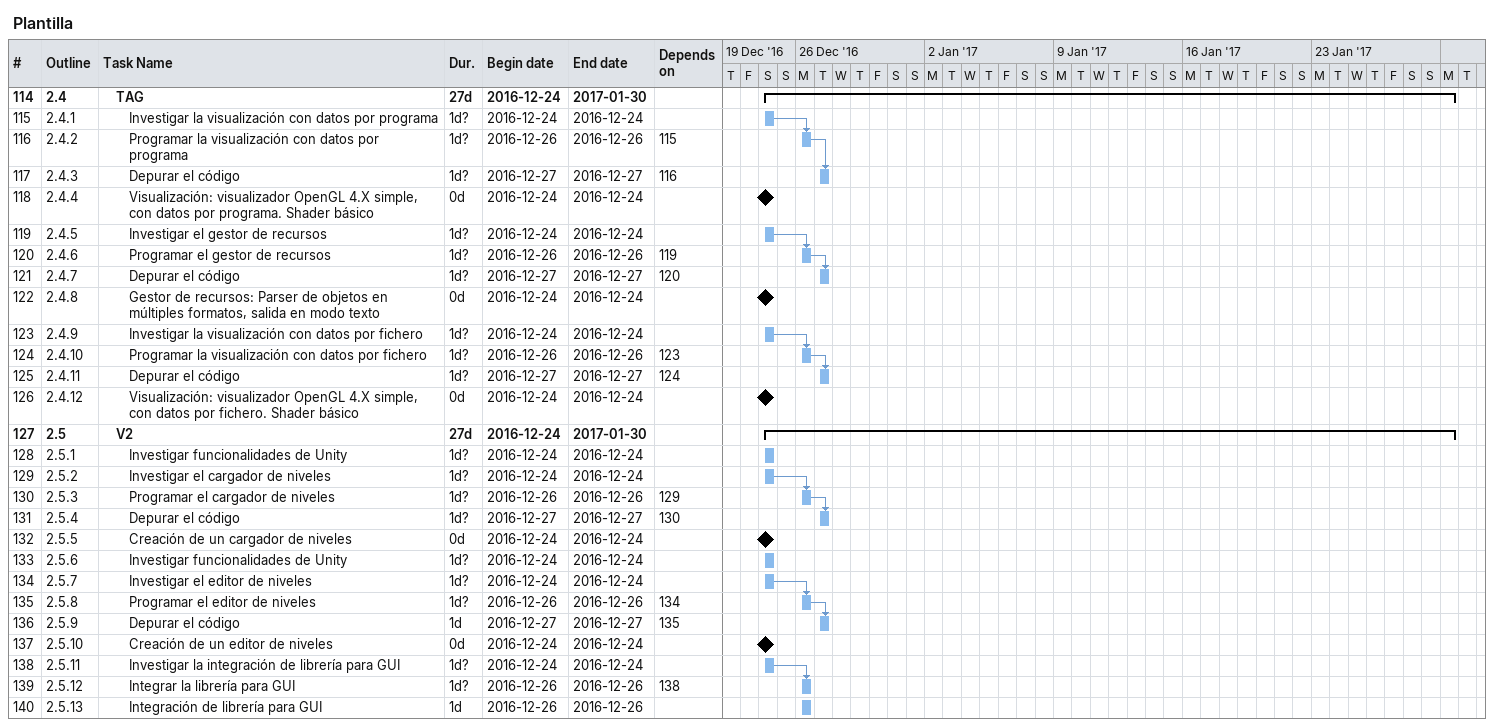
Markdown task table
Plantilla

| ID | WBS | Task | Duration | Start | Finish | Predecessors |
|---|---|---|---|---|---|---|
| 114 | 2.4 | **TAG** | 27d | 2016-12-24 | 2017-01-30 |  |
| 115 | 2.4.1 | Investigar la visualización con datos por programa | 1d? | 2016-12-24 | 2016-12-24 |  |
| 116 | 2.4.2 | Programar la visualización con datos por programa | 1d? | 2016-12-26 | 2016-12-26 | 115 |
| 117 | 2.4.3 | Depurar el código | 1d? | 2016-12-27 | 2016-12-27 | 116 |
| 118 | 2.4.4 | Visualización: visualizador OpenGL 4.X simple, con datos por programa. Shader básico | 0d | 2016-12-24 | 2016-12-24 |  |
| 119 | 2.4.5 | Investigar el gestor de recursos | 1d? | 2016-12-24 | 2016-12-24 |  |
| 120 | 2.4.6 | Programar el gestor de recursos | 1d? | 2016-12-26 | 2016-12-26 | 119 |
| 121 | 2.4.7 | Depurar el código | 1d? | 2016-12-27 | 2016-12-27 | 120 |
| 122 | 2.4.8 | Gestor de recursos: Parser de objetos en múltiples formatos, salida en modo texto | 0d | 2016-12-24 | 2016-12-24 |  |
| 123 | 2.4.9 | Investigar la visualización con datos por fichero | 1d? | 2016-12-24 | 2016-12-24 |  |
| 124 | 2.4.10 | Programar la visualización con datos por fichero | 1d? | 2016-12-26 | 2016-12-26 | 123 |
| 125 | 2.4.11 | Depurar el código | 1d? | 2016-12-27 | 2016-12-27 | 124 |
| 126 | 2.4.12 | Visualización: visualizador OpenGL 4.X simple, con datos por fichero. Shader básico | 0d | 2016-12-24 | 2016-12-24 |  |
| 127 | 2.5 | **V2** | 27d | 2016-12-24 | 2017-01-30 |  |
| 128 | 2.5.1 | Investigar funcionalidades de Unity | 1d? | 2016-12-24 | 2016-12-24 |  |
| 129 | 2.5.2 | Investigar el cargador de niveles | 1d? | 2016-12-24 | 2016-12-24 |  |
| 130 | 2.5.3 | Programar el cargador de niveles | 1d? | 2016-12-26 | 2016-12-26 | 129 |
| 131 | 2.5.4 | Depurar el código | 1d? | 2016-12-27 | 2016-12-27 | 130 |
| 132 | 2.5.5 | Creación de un cargador de niveles | 0d | 2016-12-24 | 2016-12-24 |  |
| 133 | 2.5.6 | Investigar funcionalidades de Unity | 1d? | 2016-12-24 | 2016-12-24 |  |
| 134 | 2.5.7 | Investigar el editor de niveles | 1d? | 2016-12-24 | 2016-12-24 |  |
| 135 | 2.5.8 | Programar el editor de niveles | 1d? | 2016-12-26 | 2016-12-26 | 134 |
| 136 | 2.5.9 | Depurar el código | 1d | 2016-12-27 | 2016-12-27 | 135 |
| 137 | 2.5.10 | Creación de un editor de niveles | 0d | 2016-12-24 | 2016-12-24 |  |
| 138 | 2.5.11 | Investigar la integración de librería para GUI | 1d? | 2016-12-24 | 2016-12-24 |  |
| 139 | 2.5.12 | Integrar la librería para GUI | 1d? | 2016-12-26 | 2016-12-26 | 138 |
| 140 | 2.5.13 | Integración de librería para GUI | 1d | 2016-12-26 | 2016-12-26 |  |
